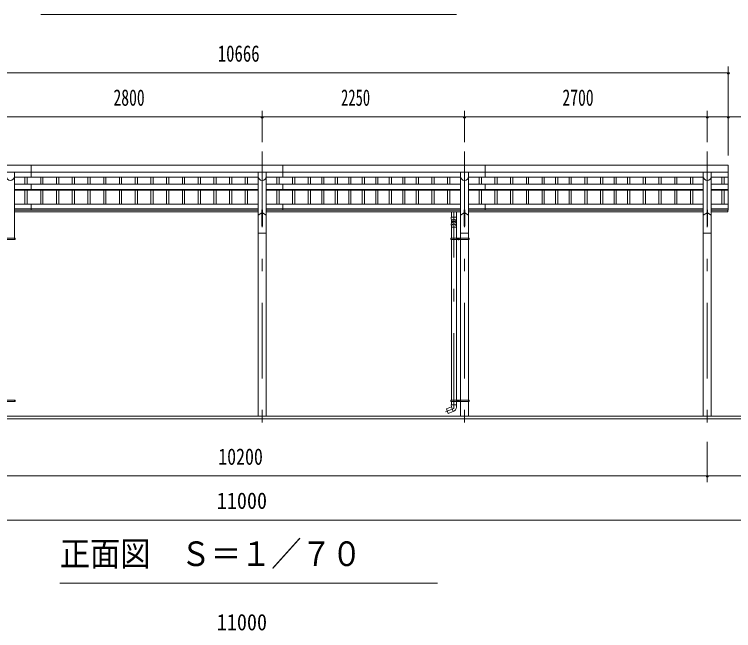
# Model space of a CAD drawing. Units: millimetres, scale not verified. Extents: x -31531 to 31536, y -14700 to 14700.
# Drawn here: x -4600 to 3398, y 774 to 7623 of the extents above; entities that cross this region are included whole.
import ezdxf
from ezdxf.enums import TextEntityAlignment as Align

# ---------------------------------------------------------------- set-up
doc = ezdxf.new("R2010")
doc.units = ezdxf.units.MM
doc.header["$LTSCALE"] = 70
doc.linetypes.add('USER3', pattern=[24, 12, -5, 2, -5])
for name, color, linetype, lineweight in [('0-2_1-07BOLD', 7, 'Continuous', 18), ('0-3_1-27CENTER', 3, 'USER3', 18), ('0-4_1-47THIN', 4, 'Continuous', 18), ('0-5_1-57DIM', 3, 'Continuous', 18)]:
    doc.layers.add(name, color=color, linetype=linetype, lineweight=lineweight)
doc.styles.add('ＭＳ ゴシック', font='')
doc.styles.get('ＭＳ ゴシック').set_extended_font_data('MS Gothic')

msp = doc.modelspace()

# ---------------------------------------------------------------- linework, layer by layer
at = {"layer": '0-2_1-07BOLD'}
for p, q in [((-4414.97, 5947.54), (-4414.97, 5815.14)), ((-1614.97, 5947.54), (-1614.97, 5815.14)), ((635.03, 5947.54), (635.03, 5815.14)), ((3338.02, 5947.54), (3338.02, 5448.34)), ((-7327.98, 5870.39), (3338.02, 5870.39)), ((-4600.43, 5870.39), (-4600.43, 5135.54)), ((-1889.53, 5870.39), (-1889.53, 3157.54)), ((-1800.43, 5870.39), (-1800.43, 3157.54)), ((360.47, 5870.39), (360.47, 5135.54)), ((449.57, 5870.39), (449.57, 5135.54)), ((3060.47, 5870.39), (3060.47, 3157.54)), ((3149.57, 5870.39), (3149.57, 3157.54)), ((-1889.53, 5815.14), (-4600.43, 5815.14)), ((360.47, 5815.14), (-1800.43, 5815.14)), ((3060.47, 5815.14), (449.57, 5815.14)), ((3149.57, 5815.14), (3338.02, 5815.14)), ((-4600.43, 5735.83), (-1889.53, 5735.83)), ((-4414.97, 5735.83), (-4414.97, 5669.9)), ((-1800.43, 5735.83), (360.47, 5735.83)), ((-1614.97, 5735.83), (-1614.97, 5669.9)), ((449.57, 5735.83), (3060.47, 5735.83)), ((635.03, 5735.83), (635.03, 5669.9)), ((3149.57, 5735.83), (3338.02, 5735.83)), ((-4600.43, 5678.13), (-1889.53, 5678.13)), ((-4600.43, 5669.9), (-1889.53, 5669.9)), ((-1800.43, 5678.13), (360.47, 5678.13)), ((-1800.43, 5669.9), (360.47, 5669.9)), ((449.57, 5678.13), (3060.47, 5678.13)), ((449.57, 5669.9), (3060.47, 5669.9)), ((3149.57, 5678.13), (3338.02, 5678.13)), ((3149.57, 5669.9), (3338.02, 5669.9)), ((-1889.53, 5515.32), (-4600.43, 5515.32)), ((-1889.53, 5460.21), (-4600.43, 5460.21)), ((-1889.53, 5448.34), (-4600.43, 5448.34)), ((-4414.97, 5515.32), (-4414.97, 5448.34)), ((-1847.23, 5450.76), (-1847.23, 5270.12)), ((-1842.73, 5450.76), (-1847.23, 5450.76)), ((-1842.73, 5450.76), (-1842.73, 5270.12)), ((360.47, 5515.32), (-1800.43, 5515.32)), ((360.47, 5460.21), (-1800.43, 5460.21)), ((360.47, 5448.34), (-1800.43, 5448.34)), ((-1614.97, 5515.32), (-1614.97, 5448.34)), ((402.77, 5450.76), (407.27, 5450.76)), ((407.27, 5450.76), (407.27, 5270.12)), ((3060.47, 5515.32), (449.57, 5515.32)), ((3060.47, 5460.21), (449.57, 5460.21)), ((3060.47, 5448.34), (449.57, 5448.34)), ((635.03, 5515.32), (635.03, 5448.34)), ((3102.77, 5450.76), (3102.77, 5270.12)), ((3107.27, 5450.76), (3102.77, 5450.76)), ((3107.27, 5450.76), (3107.27, 5270.12)), ((3149.57, 5515.32), (3338.02, 5515.32)), ((3149.57, 5460.21), (3338.02, 5460.21)), ((3149.57, 5448.34), (3338.02, 5448.34)), ((3333.02, 5448.34), (3333.02, 5427.54)), ((-1889.53, 5427.54), (-4600.43, 5427.54)), ((-1889.53, 5390.12), (-1847.23, 5418.06)), ((-1842.73, 5418.06), (-1800.43, 5390.12)), ((360.47, 5427.54), (-1800.43, 5427.54)), ((316.52, 5367.92), (257.52, 5367.92)), ((259.52, 5318.25), (257.52, 5367.92)), ((259.52, 5367.92), (259.52, 5427.54)), ((314.52, 5367.92), (314.52, 5427.54)), ((316.52, 5367.92), (314.52, 5318.25)), ((402.77, 5418.05), (360.47, 5390.12)), ((449.57, 5390.12), (407.27, 5418.05)), ((3060.47, 5427.54), (449.57, 5427.54)), ((3060.47, 5390.12), (3102.77, 5418.06)), ((3107.27, 5418.06), (3149.57, 5390.12)), ((3149.57, 5427.54), (3333.02, 5427.54)), ((259.52, 5300.16), (259.52, 5318.25)), ((314.52, 5318.25), (314.52, 5300.15)), ((316.51, 5291.18), (314.52, 5265.21)), ((-1842.73, 5270.12), (-1847.23, 5270.12)), ((259.52, 5258.27), (314.52, 5258.27)), ((314.52, 5135.54), (314.52, 5265.21)), ((3107.27, 5270.12), (3102.77, 5270.12)), ((-4592.74, 5119.54), (-4798.19, 5119.54)), ((-4598.84, 5135.54), (-4598.84, 5119.54)), ((-4592.74, 5127.54), (-4598.84, 5127.54)), ((-4592.74, 5135.54), (-4592.74, 5119.54)), ((-1800.43, 5189.54), (-1889.53, 5189.54)), ((457.27, 5135.54), (251.82, 5135.54)), ((251.82, 5135.54), (251.82, 5119.54)), ((257.92, 5127.54), (251.82, 5127.54)), ((257.92, 5135.54), (257.92, 5119.54)), ((259.52, 5119.54), (259.52, 3335.54)), ((314.52, 5119.54), (314.52, 3335.54)), ((316.12, 5135.54), (316.12, 5119.54)), ((332.5, 5130.43), (332.5, 5124.65)), ((337.5, 5121.77), (332.5, 5124.65)), ((342.5, 5124.65), (337.5, 5121.77)), ((342.5, 5130.43), (342.5, 5124.65)), ((358.87, 5135.54), (358.87, 5119.54)), ((360.47, 5189.54), (449.57, 5189.54)), ((360.47, 5119.54), (360.47, 3335.54)), ((449.57, 5119.54), (449.57, 3335.54)), ((451.17, 5135.54), (451.17, 5119.54)), ((457.27, 5127.54), (451.17, 5127.54)), ((3149.57, 5189.54), (3060.47, 5189.54)), ((-4592.74, 3335.54), (-4798.19, 3335.54)), ((-4598.84, 3335.54), (-4598.84, 3319.54)), ((-4592.74, 3327.54), (-4598.84, 3327.54)), ((251.82, 3335.54), (251.82, 3319.54)), ((457.27, 3335.54), (251.82, 3335.54)), ((257.92, 3327.54), (251.82, 3327.54)), ((457.27, 3319.54), (251.82, 3319.54)), ((257.92, 3335.54), (257.92, 3319.54)), ((316.03, 3282.63), (258.02, 3282.63)), ((259.52, 3319.54), (259.52, 3282.63)), ((314.26, 3256.84), (316.03, 3282.63)), ((314.52, 3319.54), (314.52, 3282.63)), ((316.12, 3335.54), (316.12, 3319.54)), ((337.5, 3333.31), (332.5, 3330.43)), ((332.5, 3330.43), (332.5, 3324.65)), ((342.5, 3330.43), (337.5, 3333.31)), ((358.87, 3335.54), (358.87, 3319.54)), ((360.47, 3319.54), (360.47, 3157.54)), ((449.57, 3319.54), (449.57, 3157.54)), ((451.17, 3335.54), (451.17, 3319.54)), ((457.27, 3327.54), (451.17, 3327.54)), ((457.27, 3335.54), (457.27, 3319.54)), ((203.31, 3239.64), (221.95, 3188.43)), ((259.52, 3260.63), (203.61, 3240.28)), ((278.05, 3208.85), (221.95, 3188.43)), ((3655.02, 3127.54), (-7644.98, 3127.54))]:
    msp.add_line(p, q, dxfattribs=at)
for points in [[(3338.02, 5947.54), (-7327.98, 5947.54), (-7327.98, 5448.34)], [(402.77, 5450.76), (402.77, 5270.12), (407.27, 5270.12)], [(257.52, 5291.05), (259.52, 5265.21), (259.52, 5135.54)], [(-4592.74, 5135.54), (-4798.19, 5135.54), (-4798.19, 5119.54)], [(457.27, 5135.54), (457.27, 5119.54), (251.82, 5119.54)], [(342.5, 5130.43), (337.5, 5133.31), (332.5, 5130.43)], [(-4592.74, 3335.54), (-4592.74, 3319.54), (-4798.19, 3319.54)], [(258.02, 3282.63), (259.52, 3260.63), (278.33, 3208.95)], [(342.5, 3330.43), (342.5, 3324.65), (337.5, 3321.77), (332.5, 3324.65)], [(3505.02, 3157.54), (-7494.98, 3157.54), (-7494.98, 3127.54)]]:
    msp.add_lwpolyline(points, dxfattribs=at)
for centre, radius in [((337.5, 5127.54), 6.25), ((337.5, 5127.54), 4.9), ((337.5, 3327.54), 6.25), ((337.5, 3327.54), 4.9)]:
    msp.add_circle(centre, radius, dxfattribs=at)
for centre, radius, start, end in [((-4644.98, 5822.09), 44.55, 180, 0), ((-1844.98, 5822.09), 44.55, 180, 0), ((405.02, 5822.09), 44.55, 180, 0), ((3105.02, 5822.09), 44.55, 180, 0), ((287.02, 5289.34), 29.55, 3.56303, 176.43697), ((287.02, 5318.55), 27.55, 3.55867, 176.44133), ((287.02, 5297.84), 27.55, 3.55867, 176.44133), ((287.02, 5264.23), 27.55, 3.55867, 176.44133), ((203.78, 3239.81), 0.5, 110.00041, 199.99861), ((259.39, 3260.59), 55, 289.83269, 356.09424)]:
    msp.add_arc(centre, radius, start, end, dxfattribs=at)
at = {"layer": '0-3_1-27CENTER'}
for p, q in [((-1844.98, 6097.54), (-1844.98, 2977.54)), ((405.02, 6097.54), (405.02, 2977.54)), ((3105.02, 6097.54), (3105.02, 2977.54)), ((287.02, 3241.38), (287.02, 5427.54)), ((350, 5127.54), (325, 5127.54)), ((337.5, 5140.04), (337.5, 5115.04)), ((350, 3327.54), (325, 3327.54)), ((337.5, 3340.04), (337.5, 3315.04)), ((287.02, 3241.38), (193.75, 3207.43))]:
    msp.add_line(p, q, dxfattribs=at)
at = {"layer": '0-4_1-47THIN'}
for p, q in [((-4482.48, 5815.14), (-4482.48, 5735.83)), ((-4457.48, 5815.14), (-4457.48, 5735.83)), ((-4307.48, 5815.14), (-4307.48, 5735.83)), ((-4282.48, 5815.14), (-4282.48, 5735.83)), ((-4132.48, 5815.14), (-4132.48, 5735.83)), ((-4107.48, 5815.14), (-4107.48, 5735.83)), ((-3957.48, 5815.14), (-3957.48, 5735.83)), ((-3932.48, 5815.14), (-3932.48, 5735.83)), ((-3782.47, 5815.14), (-3782.47, 5735.83)), ((-3757.48, 5815.14), (-3757.48, 5735.83)), ((-3607.48, 5815.14), (-3607.48, 5735.83)), ((-3582.48, 5815.14), (-3582.48, 5735.83)), ((-3432.48, 5815.14), (-3432.48, 5735.83)), ((-3407.48, 5815.14), (-3407.48, 5735.83)), ((-3257.48, 5815.14), (-3257.48, 5735.83)), ((-3232.48, 5815.14), (-3232.48, 5735.83)), ((-3082.47, 5815.14), (-3082.47, 5735.83)), ((-3057.47, 5815.14), (-3057.47, 5735.83)), ((-2907.47, 5815.14), (-2907.47, 5735.83)), ((-2882.48, 5815.14), (-2882.48, 5735.83)), ((-2732.48, 5815.14), (-2732.48, 5735.83)), ((-2707.48, 5815.14), (-2707.48, 5735.83)), ((-2557.48, 5815.14), (-2557.48, 5735.83)), ((-2532.47, 5815.14), (-2532.47, 5735.83)), ((-2382.48, 5815.14), (-2382.48, 5735.83)), ((-2357.48, 5815.14), (-2357.48, 5735.83)), ((-2207.48, 5815.14), (-2207.48, 5735.83)), ((-2182.48, 5815.14), (-2182.48, 5735.83)), ((-2032.48, 5815.14), (-2032.48, 5735.83)), ((-2007.48, 5815.14), (-2007.48, 5735.83)), ((-1682.47, 5815.14), (-1682.47, 5735.83)), ((-1657.47, 5815.14), (-1657.47, 5735.83)), ((-1507.47, 5815.14), (-1507.47, 5735.83)), ((-1482.47, 5815.14), (-1482.47, 5735.83)), ((-1332.47, 5815.14), (-1332.47, 5735.83)), ((-1307.47, 5815.14), (-1307.47, 5735.83)), ((-1182.47, 5815.14), (-1182.47, 5735.83)), ((-1157.47, 5815.14), (-1157.47, 5735.83)), ((-1032.47, 5815.14), (-1032.47, 5735.83)), ((-1007.47, 5815.14), (-1007.47, 5735.83)), ((-882.47, 5815.14), (-882.47, 5735.83)), ((-857.47, 5815.14), (-857.47, 5735.83)), ((-732.47, 5815.14), (-732.47, 5735.83)), ((-707.47, 5815.14), (-707.47, 5735.83)), ((-582.47, 5815.14), (-582.47, 5735.83)), ((-557.47, 5815.14), (-557.47, 5735.83)), ((-432.47, 5815.14), (-432.47, 5735.83)), ((-407.47, 5815.14), (-407.47, 5735.83)), ((-282.47, 5815.14), (-282.47, 5735.83)), ((-257.47, 5815.14), (-257.47, 5735.83)), ((-132.47, 5815.14), (-132.47, 5735.83)), ((-107.47, 5815.14), (-107.47, 5735.83)), ((42.52, 5815.14), (42.52, 5735.83)), ((67.53, 5815.14), (67.53, 5735.83)), ((217.53, 5815.14), (217.53, 5735.83)), ((242.53, 5815.14), (242.53, 5735.83)), ((567.52, 5815.14), (567.52, 5735.83)), ((592.53, 5815.14), (592.53, 5735.83)), ((742.53, 5815.14), (742.53, 5735.83)), ((767.52, 5815.14), (767.52, 5735.83)), ((917.52, 5815.14), (917.52, 5735.83)), ((942.53, 5815.14), (942.53, 5735.83)), ((1092.53, 5815.14), (1092.53, 5735.83)), ((1117.52, 5815.14), (1117.52, 5735.83)), ((1267.52, 5815.14), (1267.52, 5735.83)), ((1292.52, 5815.14), (1292.52, 5735.83)), ((1417.52, 5815.14), (1417.52, 5735.83)), ((1442.52, 5815.14), (1442.52, 5735.83)), ((1567.52, 5815.14), (1567.52, 5735.83)), ((1592.52, 5815.14), (1592.52, 5735.83)), ((1742.53, 5815.14), (1742.53, 5735.83)), ((1767.53, 5815.14), (1767.53, 5735.83)), ((1917.52, 5815.14), (1917.52, 5735.83)), ((1942.52, 5815.14), (1942.52, 5735.83)), ((2067.53, 5815.14), (2067.53, 5735.83)), ((2092.53, 5815.14), (2092.53, 5735.83)), ((2217.52, 5815.14), (2217.52, 5735.83)), ((2242.53, 5815.14), (2242.53, 5735.83)), ((2392.53, 5815.14), (2392.53, 5735.83)), ((2417.53, 5815.14), (2417.53, 5735.83)), ((2567.53, 5815.14), (2567.53, 5735.83)), ((2592.53, 5815.14), (2592.53, 5735.83)), ((2742.52, 5815.14), (2742.52, 5735.83)), ((2767.53, 5815.14), (2767.53, 5735.83)), ((2917.52, 5815.14), (2917.52, 5735.83)), ((2942.53, 5815.14), (2942.53, 5735.83)), ((3267.53, 5815.14), (3267.53, 5735.83)), ((3292.52, 5815.14), (3292.52, 5735.83)), ((-4482.48, 5669.9), (-4482.48, 5515.32)), ((-4457.48, 5669.9), (-4457.48, 5515.32)), ((-4307.48, 5669.9), (-4307.48, 5515.32)), ((-4282.48, 5669.9), (-4282.48, 5515.32)), ((-4132.48, 5669.9), (-4132.48, 5515.32)), ((-4107.48, 5669.9), (-4107.48, 5515.32)), ((-3957.48, 5669.9), (-3957.48, 5515.32)), ((-3932.48, 5669.9), (-3932.48, 5515.32)), ((-3782.47, 5669.9), (-3782.47, 5515.32)), ((-3757.48, 5669.9), (-3757.48, 5515.32)), ((-3607.48, 5669.9), (-3607.48, 5515.32)), ((-3582.48, 5669.9), (-3582.48, 5515.32)), ((-3432.48, 5669.9), (-3432.48, 5515.32)), ((-3407.48, 5669.9), (-3407.48, 5515.32)), ((-3257.48, 5669.9), (-3257.48, 5515.32)), ((-3232.48, 5669.9), (-3232.48, 5515.32)), ((-3082.47, 5669.9), (-3082.47, 5515.32)), ((-3057.47, 5669.9), (-3057.47, 5515.32)), ((-2907.47, 5669.9), (-2907.47, 5515.32)), ((-2882.48, 5669.9), (-2882.48, 5515.32)), ((-2732.48, 5669.9), (-2732.48, 5515.32)), ((-2707.48, 5669.9), (-2707.48, 5515.32)), ((-2557.48, 5669.9), (-2557.48, 5515.32)), ((-2532.47, 5669.9), (-2532.47, 5515.32)), ((-2382.48, 5669.9), (-2382.48, 5515.32)), ((-2357.48, 5669.9), (-2357.48, 5515.32)), ((-2207.48, 5669.9), (-2207.48, 5515.32)), ((-2182.48, 5669.9), (-2182.48, 5515.32)), ((-2032.48, 5669.9), (-2032.48, 5515.32)), ((-2007.48, 5669.9), (-2007.48, 5515.32)), ((-1682.47, 5669.9), (-1682.47, 5515.32)), ((-1657.47, 5669.9), (-1657.47, 5515.32)), ((-1507.47, 5669.9), (-1507.47, 5515.32)), ((-1482.47, 5669.9), (-1482.47, 5515.32)), ((-1332.47, 5669.9), (-1332.47, 5515.32)), ((-1307.47, 5669.9), (-1307.47, 5515.32)), ((-1182.47, 5669.9), (-1182.47, 5515.32)), ((-1157.47, 5669.9), (-1157.47, 5515.32)), ((-1032.47, 5669.9), (-1032.47, 5515.32)), ((-1007.47, 5669.9), (-1007.47, 5515.32)), ((-882.47, 5669.9), (-882.47, 5515.32)), ((-857.47, 5669.9), (-857.47, 5515.32)), ((-732.47, 5669.9), (-732.47, 5515.32)), ((-707.47, 5669.9), (-707.47, 5515.32)), ((-582.47, 5669.9), (-582.47, 5515.32)), ((-557.47, 5669.9), (-557.47, 5515.32)), ((-432.47, 5669.9), (-432.47, 5515.32)), ((-407.47, 5669.9), (-407.47, 5515.32)), ((-282.47, 5669.9), (-282.47, 5515.32)), ((-257.47, 5669.9), (-257.47, 5515.32)), ((-132.47, 5669.9), (-132.47, 5515.32)), ((-107.47, 5669.9), (-107.47, 5515.32)), ((42.52, 5669.9), (42.52, 5515.32)), ((67.53, 5669.9), (67.53, 5515.32)), ((217.53, 5669.9), (217.53, 5515.32)), ((242.53, 5669.9), (242.53, 5515.32)), ((567.52, 5669.9), (567.52, 5515.32)), ((592.53, 5669.9), (592.53, 5515.32)), ((742.53, 5669.9), (742.53, 5515.32)), ((767.52, 5669.9), (767.52, 5515.32)), ((917.52, 5669.9), (917.52, 5515.32)), ((942.53, 5669.9), (942.53, 5515.32)), ((1092.53, 5669.9), (1092.53, 5515.32)), ((1117.52, 5669.9), (1117.52, 5515.32)), ((1267.52, 5669.9), (1267.52, 5515.32)), ((1292.52, 5669.9), (1292.52, 5515.32)), ((1417.52, 5669.9), (1417.52, 5515.32)), ((1442.52, 5669.9), (1442.52, 5515.32)), ((1567.52, 5669.9), (1567.52, 5515.32)), ((1592.52, 5669.9), (1592.52, 5515.32)), ((1742.53, 5669.9), (1742.53, 5515.32)), ((1767.53, 5669.9), (1767.53, 5515.32)), ((1917.52, 5669.9), (1917.52, 5515.32)), ((1942.52, 5669.9), (1942.52, 5515.32)), ((2067.53, 5669.9), (2067.53, 5515.32)), ((2092.53, 5669.9), (2092.53, 5515.32)), ((2217.52, 5669.9), (2217.52, 5515.32)), ((2242.53, 5669.9), (2242.53, 5515.32)), ((2392.53, 5669.9), (2392.53, 5515.32)), ((2417.53, 5669.9), (2417.53, 5515.32)), ((2567.53, 5669.9), (2567.53, 5515.32)), ((2592.53, 5669.9), (2592.53, 5515.32)), ((2742.52, 5669.9), (2742.52, 5515.32)), ((2767.53, 5669.9), (2767.53, 5515.32)), ((2917.52, 5669.9), (2917.52, 5515.32)), ((2942.53, 5669.9), (2942.53, 5515.32)), ((3267.53, 5669.9), (3267.53, 5515.32)), ((3292.52, 5669.9), (3292.52, 5515.32))]:
    msp.add_line(p, q, dxfattribs=at)
at = {"layer": '0-5_1-57DIM'}
for p, q in [((-4304.98, 7622.54), (315.02, 7622.54)), ((3338.02, 6052.54), (3338.02, 7042.54)), ((-7327.98, 6972.54), (3338.02, 6972.54)), ((3352.02, 6972.54), (3324.02, 6972.54)), ((-7877.48, 6482.54), (3887.52, 6482.54)), ((-1830.98, 6482.54), (-1858.98, 6482.54)), ((-1844.98, 6202.54), (-1844.98, 6552.54)), ((419.02, 6482.54), (391.02, 6482.54)), ((405.02, 6202.54), (405.02, 6552.54)), ((3119.02, 6482.54), (3091.02, 6482.54)), ((3105.02, 6202.54), (3105.02, 6552.54)), ((3352.02, 6482.54), (3324.02, 6482.54)), ((3105.02, 2872.54), (3105.02, 2422.54)), ((4054.52, 2492.54), (-8044.48, 2492.54)), ((3119.02, 2492.54), (3091.02, 2492.54)), ((-7494.98, 2002.54), (3505.02, 2002.54)), ((-4094.98, 1302.54), (105.02, 1302.54))]:
    msp.add_line(p, q, dxfattribs=at)
for centre in [(3338.02, 6972.54), (-1844.98, 6482.54), (405.02, 6482.54), (3105.02, 6482.54), (3338.02, 6482.54), (3105.02, 2492.54)]:
    msp.add_arc(centre, 14, 180, 0, dxfattribs=at)

# ---------------------------------------------------------------- texts
at = {"layer": '0-5_1-57DIM', "color": 7, "style": 'ＭＳ ゴシック'}
for s, height, width, p in [('10666', 182.3, 0.75, (-2338.86, 7042.54)), ('2800', 182.3, 0.7, (-3498.76, 6552.54)), ('2250', 182.3, 0.65, (-967.34, 6552.54)), ('2700', 182.3, 0.7, (1493.78, 6552.54)), ('10200', 182.3, 0.8, (-2333.41, 2562.54)), ('11000', 182.3, 0.9, (-2349.24, 2072.54)), ('正面図\u3000Ｓ＝１／７０', 273.5, 0.9, (-4094.98, 1409.85)), ('11000', 182.3, 0.9, (-2349.24, 722.54))]:
    msp.add_text(s, height=height, dxfattribs=dict(at, width=width)).set_placement(p, align=Align.BOTTOM_LEFT)

doc.saveas('drawing.dxf')
